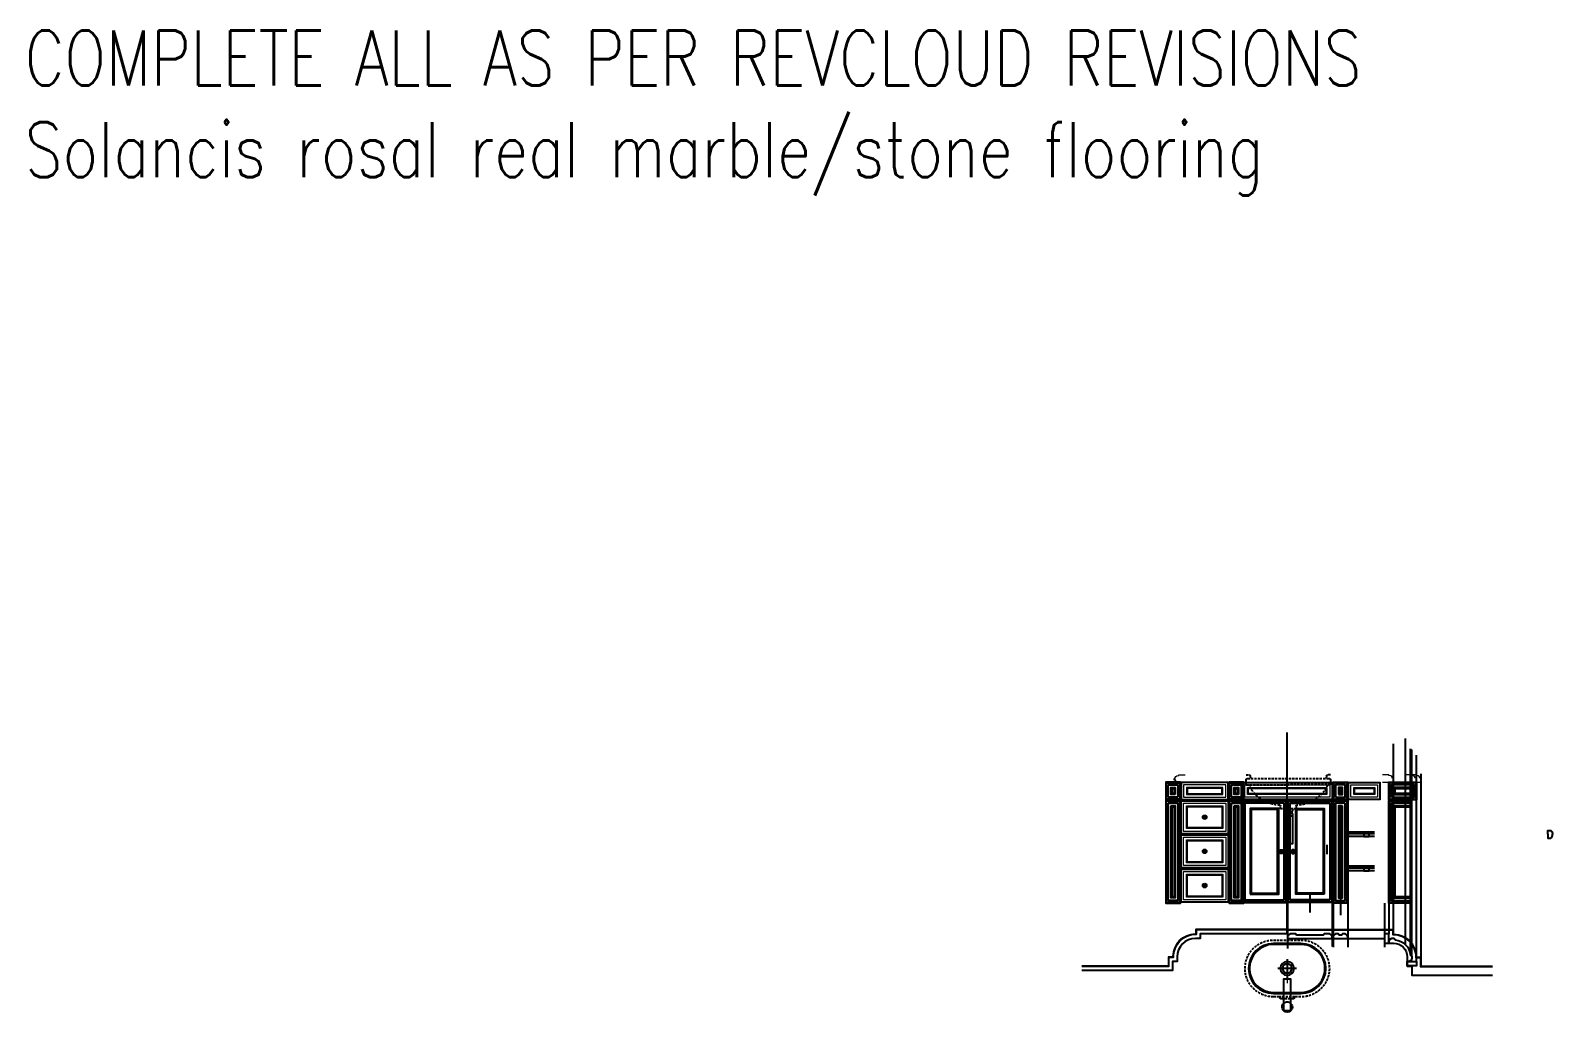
# Model space of a CAD drawing. Header units: inches. Extents: x 193287 to 241687, y 437648 to 550079.
# Drawn here: x 220472 to 228775, y 437648 to 443004 of the extents above; entities that cross this region are included whole.
import ezdxf

# ---------------------------------------------------------------- set-up
doc = ezdxf.new("R2010")
doc.units = ezdxf.units.IN
doc.header["$MEASUREMENT"] = 0
doc.linetypes.add('DASHED2', pattern=[0.375, 0.25, -0.125])
doc.linetypes.add('HIDDEN', pattern=[0.375, 0.25, -0.125])
doc.layers.add('CQ Marble', color=6, linetype='Continuous', lineweight=0)
doc.layers.add('ID-NOTES', color=3, linetype='Continuous', lineweight=0)
for name, color, linetype in [('CQ SANITARY WARES', 212, 'Continuous'), ('CQ SPOT DETAIL DIMENSION', 9, 'Continuous'), ('Layer7', 8, 'Continuous'), ('MARBLE 2', 6, 'Continuous'), ('SANITARY WARES', 212, 'Continuous'), ('WOOD', 23, 'Continuous')]:
    doc.layers.add(name, color=color, linetype=linetype)
doc.styles.add('ID-ROMANS', font='romans.shx', dxfattribs={"width": 0.8})

# ---------------------------------------------------------------- blocks, each defined once
blk = doc.blocks.new('foster_Vanity basin 033643..00')
at = {"layer": 'SANITARY WARES', "color": 4}
for p, q in [((-51, 0), (51, 0)), ((0, 51.4), (0, -51))]:
    blk.add_line(p, q, dxfattribs=at)
at = {"layer": 'SANITARY WARES', "color": 250, "linetype": 'DASHED2', "ltscale": 50}
blk.add_line((-41.8, -155), (41.8, -155), dxfattribs=at)
blk.add_lwpolyline([(75, 155), (-75, 155, 1), (-75, -155), (-41.8, -155, -0.36397), (-38.8, -157.5), (-37.9, -162.5, 0.36397), (-35, -165), (35, -165, 0.36397), (37.9, -162.5), (38.8, -157.5, -0.36397), (41.8, -155), (75, -155, 1)], format="xyb", close=True, dxfattribs=at)
at = {"layer": 'SANITARY WARES'}
for points in [[(-75, 135.8), (75, 135.8, -1), (75, -135.8), (-75, -135.8, -1)], [(-75, 130.8), (75, 130.8, -1), (75, -130.8), (-75, -130.8, -1)]]:
    blk.add_lwpolyline(points, format="xyb", close=True, dxfattribs=at)
for centre, radius in [((0, 0.2), 37.5), ((0, 0), 26)]:
    blk.add_circle(centre, radius, dxfattribs=at)
blk = doc.blocks.new('AXOR CITERIOR 39031000_TOP')
at = {"layer": 'SANITARY WARES'}
blk.add_lwpolyline([(-18.5, 21), (-18.5, -153), (18.5, -153), (18.5, 21), (-18.5, 21)], close=True, dxfattribs=at)
for start, end in [(311.35437, 228.64563), (48.64563, 131.35437)]:
    blk.add_arc((0, 0), 28, start, end, dxfattribs=at)
at = {"layer": 'SANITARY WARES', "linetype": 'HIDDEN', "ltscale": 20}
blk.add_arc((0, 0), 28, 228.64563, 311.35437, dxfattribs=at)
blk = doc.blocks.new('FOSTER ELEV')
at = {"layer": 'SANITARY WARES', "color": 8, "linetype": 'DASHED2', "ltscale": 50}
for p, q in [((-229.9, 55), (-212.7, 55)), ((-210.7, 53), (-210.7, 50.4)), ((-210.7, 50.4), (-209.4, 50.4)), ((-207.5, 48.7), (-205.7, 35)), ((230, 0), (0, 0)), ((207.5, 48.7), (205.7, 35)), ((210.7, 50.4), (209.5, 50.4)), ((210.7, 53), (210.7, 50.4)), ((230, 55), (212.7, 55)), ((-230, 0), (0, 0))]:
    blk.add_line(p, q, dxfattribs=at)
for points in [[(230, 0), (230, 28, 0.414214), (223, 35), (-223, 35, 0.414214), (-230, 28), (-230, 0)], [(-215, 0, 0.286909), (-47.3, -110, -0.40788), (-42.4, -115), (-42.4, -130), (42.4, -130), (42.4, -115, -0.407798), (47.3, -110, 0.286833), (215, 0)]]:
    blk.add_lwpolyline(points, format="xyb", dxfattribs=at)
for centre, start, end in [((-212.7, 53), 0, 90), ((-209.4, 48.4), 7.3809, 90), ((209.5, 48.4), 90, 172.6191), ((212.7, 53), 90, 180)]:
    blk.add_arc(centre, 2, start, end, dxfattribs=at)
blk = doc.blocks.new('p-trap  front')
at = {"layer": 'SANITARY WARES', "elevation": -16.8}
for points in [[(177338.3, -45566.2), (177296.7, -45566.2, 0.414214), (177293.7, -45569.2), (177293.7, -45578.3, 0.414214), (177296.7, -45581.3), (177338.3, -45581.3, 0.414214), (177341.3, -45578.3), (177341.3, -45569.2, 0.414214)], [(177338.3, -45590.9), (177296.7, -45590.9, 0.414214), (177293.7, -45593.9), (177293.7, -45605.9), (177341.3, -45605.9), (177341.3, -45593.9, 0.414214)]]:
    blk.add_lwpolyline(points, format="xyb", close=True, dxfattribs=at)
for points in [[(177333.3, -45581.3), (177301.8, -45581.3), (177301.5, -45590.9), (177333, -45590.9)], [(177342.3, -45605.9), (177292.3, -45605.9), (177292.3, -45756.3), (177342.3, -45756.3)]]:
    blk.add_lwpolyline(points, close=True, dxfattribs=at)
blk = doc.blocks.new('bouton1')
at = {"color": 0, "lineweight": 0}
for radius in [19, 16, 2.5]:
    blk.add_circle((10931, -820), radius, dxfattribs=at)
for centre, start, end in [((10922, -834), 64.4037, 115.5963), ((10922, -806), 244.4037, 295.5963), ((10926, -804), 226.4037, 277.5963), ((10918, -831), 46.4037, 97.5963), ((10918, -810), 262.4037, 313.5963), ((10926, -836), 82.4037, 133.5963), ((10932, -803), 208.4037, 259.5963), ((10915, -826), 28.4037, 79.5963), ((10915, -814), 280.4037, 331.5963), ((10932, -837), 100.4037, 151.5963), ((10937, -804), 190.4037, 241.5963), ((10914, -821), 10.4037, 61.5963), ((10914, -819), 298.4037, 349.5963), ((10937, -836), 118.4037, 169.5963), ((10941, -807), 172.4037, 223.5963), ((10915, -816), 352.4037, 43.5963), ((10915, -825), 316.4037, 7.5963), ((10941, -833), 136.4037, 187.5963), ((10945, -811), 154.4037, 205.5963), ((10945, -829), 154.4037, 205.5963), ((10917, -811), 334.4037, 25.5963), ((10917, -829), 334.4037, 25.5963), ((10947, -816), 136.4037, 187.5963), ((10920, -807), 316.4037, 7.5963), ((10948, -821), 118.4037, 169.5963), ((10925, -804), 298.4037, 349.5963), ((10925, -836), 10.4037, 61.5963), ((10948, -819), 190.4037, 241.5963), ((10920, -833), 352.4037, 43.5963), ((10947, -825), 172.4037, 223.5963), ((10947, -826), 100.4037, 151.5963), ((10930, -803), 280.4037, 331.5963), ((10944, -831), 82.4037, 133.5963), ((10935, -804), 262.4037, 313.5963), ((10940, -834), 64.4037, 115.5963), ((10940, -806), 244.4037, 295.5963), ((10935, -836), 46.4037, 97.5963), ((10944, -810), 226.4037, 277.5963), ((10930, -837), 28.4037, 79.5963), ((10947, -814), 208.4037, 259.5963)]:
    blk.add_arc(centre, 15.6, start, end, dxfattribs=at)
blk = doc.blocks.new('SHELF PROFILE')
at = {"ltscale": 0.1, "elevation": 0}
for points in [[(218301.4, 442069.5), (218279.9, 442069.5), (218279.9, 442084.5), (218282.9, 442084.5, -0.414214), (218290.9, 442092.5), (218293.9, 442092.5), (218293.9, 442094.5), (218301.4, 442094.5)], [(218301.4, 442069.5), (218322.9, 442069.5), (218322.9, 442084.5), (218319.9, 442084.5, 0.414214), (218311.9, 442092.5), (218308.9, 442092.5), (218308.9, 442094.5), (218301.4, 442094.5)]]:
    blk.add_lwpolyline(points, format="xyb", dxfattribs=at)

msp = doc.modelspace()

# ---------------------------------------------------------------- linework, layer by layer
at = {"ltscale": 0.1, "elevation": -0.001}
for points in [[(226664.809, 438808.547), (226744.809, 438808.547), (226744.809, 438904.547), (226664.809, 438904.547)], [(226741.809, 438811.547), (226667.809, 438811.547), (226667.809, 438901.547), (226741.809, 438901.547)], [(226730.809, 438822.547), (226678.809, 438822.547), (226678.809, 438890.547), (226730.809, 438890.547)], [(226715.809, 438837.547), (226693.809, 438837.547), (226693.809, 438875.547), (226715.809, 438875.547)], [(226713.809, 438839.547), (226695.809, 438839.547), (226695.809, 438873.547), (226713.809, 438873.547)], [(226710.274, 438843.082), (226699.345, 438843.082), (226699.345, 438870.011), (226710.274, 438870.011)], [(227010.283, 438808.547), (227090.283, 438808.547), (227090.283, 438904.547), (227010.283, 438904.547)], [(227087.283, 438811.547), (227013.283, 438811.547), (227013.283, 438901.547), (227087.283, 438901.547)], [(227076.283, 438822.547), (227024.283, 438822.547), (227024.283, 438890.547), (227076.283, 438890.547)], [(227061.283, 438837.547), (227039.283, 438837.547), (227039.283, 438875.547), (227061.283, 438875.547)], [(227059.283, 438839.547), (227041.283, 438839.547), (227041.283, 438873.547), (227059.283, 438873.547)], [(227055.747, 438843.082), (227044.818, 438843.082), (227044.818, 438870.011), (227055.747, 438870.011)], [(227657.701, 438808.547), (227577.701, 438808.547), (227577.701, 438904.547), (227657.701, 438904.547)], [(227580.701, 438811.547), (227654.701, 438811.547), (227654.701, 438901.547), (227580.701, 438901.547)], [(227591.701, 438822.547), (227643.701, 438822.547), (227643.701, 438890.547), (227591.701, 438890.547)], [(227606.701, 438837.547), (227628.701, 438837.547), (227628.701, 438875.547), (227606.701, 438875.547)], [(227608.701, 438839.547), (227626.701, 438839.547), (227626.701, 438873.547), (227608.701, 438873.547)], [(227612.236, 438843.082), (227623.165, 438843.082), (227623.165, 438870.011), (227612.236, 438870.011)], [(228032.581, 438808.547), (227882.389, 438808.547), (227882.389, 438904.547), (228032.581, 438904.547)], [(227885.389, 438811.547), (228029.581, 438811.547), (228029.581, 438901.547), (227885.389, 438901.547)], [(227896.389, 438822.547), (228018.581, 438822.547), (228018.581, 438890.547), (227896.389, 438890.547)], [(227911.389, 438837.547), (228003.581, 438837.547), (228003.581, 438875.547), (227911.389, 438875.547)], [(227913.389, 438839.547), (228001.581, 438839.547), (228001.581, 438873.547), (227913.389, 438873.547)], [(227998.046, 438843.082), (227916.925, 438843.082), (227916.925, 438870.011), (227998.046, 438870.011)], [(226744.809, 438804.547), (226664.809, 438804.547), (226664.809, 438244.547), (226744.809, 438244.547)], [(226667.809, 438801.547), (226741.809, 438801.547), (226741.809, 438247.547), (226667.809, 438247.547)], [(226678.809, 438790.547), (226730.809, 438790.547), (226730.809, 438258.547), (226678.809, 438258.547)], [(226693.809, 438775.547), (226715.809, 438775.547), (226715.809, 438273.547), (226693.809, 438273.547)], [(226695.809, 438773.547), (226713.809, 438773.547), (226713.809, 438275.547), (226695.809, 438275.547)], [(226699.345, 438770.011), (226710.274, 438770.011), (226710.274, 438279.082), (226699.345, 438279.082)], [(227090.283, 438804.547), (227010.283, 438804.547), (227010.283, 438244.547), (227090.283, 438244.547)], [(227013.283, 438801.547), (227087.283, 438801.547), (227087.283, 438247.547), (227013.283, 438247.547)], [(227024.283, 438790.547), (227076.283, 438790.547), (227076.283, 438258.547), (227024.283, 438258.547)], [(227039.283, 438775.547), (227061.283, 438775.547), (227061.283, 438273.547), (227039.283, 438273.547)], [(227041.283, 438773.547), (227059.283, 438773.547), (227059.283, 438275.547), (227041.283, 438275.547)], [(227044.818, 438770.011), (227055.747, 438770.011), (227055.747, 438279.082), (227044.818, 438279.082)], [(227081.701, 438248.547), (227325.701, 438248.547), (227325.701, 438804.547), (227081.701, 438804.547)], [(227084.739, 438251.585), (227322.662, 438251.585), (227322.662, 438801.509), (227084.739, 438801.509)], [(227095.739, 438262.585), (227311.662, 438262.585), (227311.662, 438790.509), (227095.739, 438790.509)], [(227126.203, 438293.05), (227281.198, 438293.05), (227281.198, 438760.044), (227126.203, 438760.044)], [(227128.203, 438295.05), (227279.198, 438295.05), (227279.198, 438758.044), (227128.203, 438758.044)], [(227131.739, 438298.585), (227275.662, 438298.585), (227275.662, 438754.509), (227131.739, 438754.509)], [(227573.701, 438248.547), (227329.701, 438248.547), (227329.701, 438804.547), (227573.701, 438804.547)], [(227570.662, 438251.585), (227332.739, 438251.585), (227332.739, 438801.509), (227570.662, 438801.509)], [(227559.662, 438262.585), (227343.739, 438262.585), (227343.739, 438790.509), (227559.662, 438790.509)], [(227529.198, 438293.05), (227374.203, 438293.05), (227374.203, 438760.044), (227529.198, 438760.044)], [(227527.198, 438295.05), (227376.203, 438295.05), (227376.203, 438758.044), (227527.198, 438758.044)], [(227523.662, 438298.585), (227379.739, 438298.585), (227379.739, 438754.509), (227523.662, 438754.509)], [(227577.701, 438804.547), (227657.701, 438804.547), (227657.701, 438244.547), (227577.701, 438244.547)], [(227654.701, 438801.547), (227580.701, 438801.547), (227580.701, 438247.547), (227654.701, 438247.547)], [(227643.701, 438790.547), (227591.701, 438790.547), (227591.701, 438258.547), (227643.701, 438258.547)], [(227628.701, 438775.547), (227606.701, 438775.547), (227606.701, 438273.547), (227628.701, 438273.547)], [(227626.701, 438773.547), (227608.701, 438773.547), (227608.701, 438275.547), (227626.701, 438275.547)], [(227623.165, 438770.011), (227612.236, 438770.011), (227612.236, 438279.082), (227623.165, 438279.082)], [(227916.925, 438770.011), (227999.971, 438770.011), (227999.971, 438279.082), (227916.925, 438279.082)]]:
    msp.add_lwpolyline(points, close=True, dxfattribs=at)
for points in [[(227999.971, 438244.547), (227882.389, 438244.547), (227882.389, 438804.547), (227999.971, 438804.547)], [(227999.971, 438801.547), (227885.389, 438801.547), (227885.389, 438247.547), (227999.971, 438247.547)], [(227999.971, 438790.547), (227896.389, 438790.547), (227896.389, 438258.547), (227999.971, 438258.547)], [(227999.971, 438775.547), (227911.389, 438775.547), (227911.389, 438273.547), (227999.971, 438273.547)], [(227999.971, 438275.547), (227913.389, 438275.547), (227913.389, 438773.547), (227999.971, 438773.547)], [(227999.971, 438244.547), (228007.506, 438244.547), (228007.506, 438775.547), (227999.971, 438775.547)]]:
    msp.add_lwpolyline(points, dxfattribs=at)
at = {"ltscale": 0.1}
for points, elevation in [([(227745.269, 438607.491), (227774.501, 438607.491), (227774.501, 438622.491), (227771.501, 438622.491, 0.41421356), (227763.501, 438630.491), (227760.501, 438630.491), (227760.501, 438632.491), (227745.269, 438632.491)], -0.001), ([(227745.269, 438420.936), (227774.501, 438420.936), (227774.501, 438435.936), (227771.501, 438435.936, 0.41421356), (227763.501, 438443.936), (227760.501, 438443.936), (227760.501, 438445.936), (227745.269, 438445.936)], 0), ([(227451.662, 438069.192), (227379.701, 438069.192), (227379.701, 438071.192, -0.41421356), (227376.165, 438074.727), (227374.165, 438074.727), (227374.165, 438076.727), (227343.701, 438076.727), (227343.701, 438074.727), (227340.701, 438074.727, 0.41421356), (227332.701, 438066.727), (227329.701, 438066.727), (227329.701, 438051.727), (227451.662, 438051.727), (227573.624, 438051.727), (227573.624, 438066.727), (227570.624, 438066.727, 0.41421356), (227562.624, 438074.727), (227559.624, 438074.727), (227559.624, 438076.727), (227529.16, 438076.727), (227529.16, 438074.727), (227527.16, 438074.727, -0.41421356), (227523.624, 438071.192), (227523.624, 438069.192)], -0.001), ([(227617.662, 438069.192), (227612.198, 438069.192), (227612.198, 438071.192, -0.41421356), (227608.662, 438074.727), (227606.662, 438074.727), (227606.662, 438076.727), (227591.662, 438076.727), (227591.662, 438074.727), (227588.662, 438074.727, 0.41421356), (227580.662, 438066.727), (227577.662, 438066.727), (227577.662, 438051.727), (227617.662, 438051.727), (227657.662, 438051.727), (227657.662, 438066.727), (227654.662, 438066.727, 0.41421356), (227646.662, 438074.727), (227643.662, 438074.727), (227643.662, 438076.727), (227628.662, 438076.727), (227628.662, 438074.727), (227626.662, 438074.727, -0.41421356), (227623.127, 438071.192), (227623.127, 438069.192)], -0.001)]:
    msp.add_lwpolyline(points, format="xyb", close=True, dxfattribs=dict(at, elevation=elevation))
at = {"ltscale": 0.1, "elevation": -0.001}
for points in [[(227917.25, 438044.193), (227916.925, 438044.193), (227916.925, 438046.193, -0.41421356), (227913.389, 438049.728), (227911.389, 438049.728), (227911.389, 438051.728), (227896.389, 438051.728), (227896.389, 438049.728), (227893.389, 438049.728, 0.41421356), (227885.389, 438041.728), (227882.389, 438041.728), (227882.389, 438026.728)], [(227916.925, 438044.228, -0.35333209), (227999.971, 437961.147), (227999.971, 437961.147), (228001.971, 437961.147, 0.41421356), (228005.506, 437957.611), (228005.506, 437955.611), (228007.506, 437955.611), (228007.506, 437940.611), (228005.506, 437940.611), (228005.506, 437937.611, -0.41421356), (227997.506, 437929.611), (227997.506, 437926.611), (227982.506, 437926.611)]]:
    msp.add_lwpolyline(points, format="xyb", dxfattribs=at)
at = {"layer": 'CQ Marble', "color": 8, "extrusion": (-4.88522e-08, 5.98593e-09, 1), "elevation": -0.009}
msp.add_lwpolyline([(227327.701, 438096.727), (226834.55, 438096.727, 0.41267429), (226832.55, 438094.738), (226832.44, 438073.748, -0.43245866), (226830.361, 438071.705, 0.42603659), (226707.61, 437948.808, -0.40624104), (226705.751, 437946.729), (226684.586, 437946.729, 0.41421356), (226682.586, 437944.729), (226682.585, 437898.729, -0.41420973), (226680.585, 437896.729), (226207.686, 437896.729)], format="xyb", dxfattribs=at)
at = {"layer": 'CQ Marble', "extrusion": (-4.88522e-08, 5.98593e-09, 1), "elevation": -0.009}
msp.add_lwpolyline([(227327.701, 438101.827), (226829.477, 438101.827, 0.41267429), (226827.477, 438099.838), (226827.366, 438078.826, -0.41794031), (226825.367, 438076.801, 0.40220866), (226702.51, 437953.82, -0.41294695), (226700.51, 437951.829), (226679.485, 437951.829, 0.41421356), (226677.485, 437949.829), (226677.485, 437903.829, -0.41420973), (226675.485, 437901.829), (226207.687, 437901.829)], format="xyb", dxfattribs=at)
at = {"layer": 'CQ Marble', "extrusion": (4.88522e-08, 5.98593e-09, 1), "elevation": 0.013}
msp.add_lwpolyline([(227327.701, 438101.827), (227905.614, 438101.827, -0.41267429), (227907.614, 438099.838), (227907.724, 438078.826, 0.41794031), (227909.724, 438076.801, -0.40220866), (228032.581, 437953.82, 0.41294695), (228034.581, 437951.829), (228055.605, 437951.829, -0.41421356), (228057.606, 437949.829), (228057.606, 437903.829, 0.41420973), (228059.606, 437901.829), (228447.715, 437901.829)], format="xyb", dxfattribs=at)
at = {"layer": 'CQ Marble', "color": 8, "extrusion": (4.88522e-08, 5.98593e-09, 1), "elevation": 0.013}
msp.add_lwpolyline([(227327.701, 438096.727), (227900.541, 438096.727, -0.41267429), (227902.54, 438094.738), (227902.651, 438073.748, 0.43245866), (227904.73, 438071.705, -0.42603659), (228027.481, 437948.808, 0.40624104), (228029.34, 437946.729), (228050.505, 437946.729, -0.41421356), (228052.505, 437944.729), (228052.506, 437898.729, 0.41420973), (228054.506, 437896.729), (228447.715, 437896.729)], format="xyb", dxfattribs=at)
at = {"layer": 'CQ SPOT DETAIL DIMENSION', "color": 8}
for p, q in [((227327.701, 438076.727, -0.001), (227327.701, 439174.727, -0.001)), ((227907.669, 438089.332, -0.001), (227907.669, 439112.557, -0.001)), ((228032.581, 437953.82, -0.001), (228032.581, 438977.045, -0.001)), ((228057.606, 437926.829, -0.001), (228057.606, 438950.054, -0.001)), ((227544.43, 438563.408, 0), (227544.43, 438510.759, 0)), ((227329.701, 438248.547, -0.001), (227329.701, 437997.005, -0.001)), ((227451.701, 438293.05, -0.001), (227451.701, 438192.882, -0.001)), ((227573.701, 438248.547, -0.001), (227573.701, 438007.551, -0.001)), ((227617.701, 438273.547, -0.001), (227617.701, 438179.736, -0.001)), ((227577.701, 438244.547, -0.001), (227577.701, 438003.551, -0.001))]:
    msp.add_line(p, q, dxfattribs=at)
at = {"layer": 'CQ SPOT DETAIL DIMENSION', "color": 1}
for p, q in [((227973.125, 438017.359, -0.001), (227973.125, 439142.564, -0.001)), ((227999.971, 437961.147, -0.001), (227999.971, 439086.352, -0.001)), ((228001.971, 437961.147, -0.001), (228001.971, 439086.352, -0.001)), ((228005.506, 437957.611, -0.001), (228005.506, 439082.817, -0.001)), ((228007.506, 437955.611, -0.001), (228007.506, 439080.817, -0.001)), ((228032.505, 437926.611, -0.001), (228032.505, 439051.817, -0.001)), ((227882.389, 438317.723, -0.001), (227882.389, 438076.727, -0.001)), ((227657.701, 438244.547, -0.001), (227657.701, 438003.551, -0.001)), ((227857.701, 438244.547, -0.001), (227857.701, 438003.551, -0.001))]:
    msp.add_line(p, q, dxfattribs=at)
at = {"layer": 'CQ SPOT DETAIL DIMENSION'}
for p, q in [((227804.271, 438632.491, -0.001), (227654.701, 438632.491, -0.001)), ((227804.271, 438630.491, -0.001), (227654.701, 438630.491, -0.001)), ((227804.271, 438622.491, -0.001), (227654.701, 438622.491, -0.001)), ((227804.271, 438607.491, -0.001), (227654.701, 438607.491, -0.001)), ((227804.271, 438445.936, 0), (227654.701, 438445.936, -0.001)), ((227804.271, 438443.936, 0), (227654.701, 438443.936, -0.001)), ((227804.271, 438435.936, 0), (227654.701, 438435.936, -0.001)), ((227804.271, 438420.936, 0), (227654.701, 438420.936, -0.001))]:
    msp.add_line(p, q, dxfattribs=at)
at = {"layer": 'CQ SPOT DETAIL DIMENSION', "color": 8, "elevation": -0.001}
for points in [[(227327.701, 438076.727), (226852.39, 438076.727), (226852.39, 438051.728), (226828.013, 438051.728, 0.41421356), (226727.585, 437951.3), (226727.585, 437926.729), (226702.585, 437926.729), (226702.585, 437876.729), (226207.891, 437876.729)], [(227327.701, 438051.727), (227857.701, 438051.727), (227857.701, 438026.728), (227907.078, 438026.728, -0.41421356), (227982.506, 437951.3), (227982.506, 437901.729), (228007.506, 437901.729), (228007.506, 437851.729), (228447.51, 437851.729)]]:
    msp.add_lwpolyline(points, format="xyb", dxfattribs=at)
for points in [[(227857.701, 438026.728), (227882.389, 438026.728), (227882.389, 438076.727), (227857.701, 438076.727)], [(227982.506, 437901.922), (227982.506, 437926.611), (228032.505, 437926.611), (228032.505, 437901.922)]]:
    msp.add_lwpolyline(points, close=True, dxfattribs=at)
at = {"layer": 'Layer7', "lineweight": 0, "ltscale": 30, "extrusion": (-1.94066e-07, 2.37799e-08, 1)}
msp.add_line((227327.7, 437907.675, -0.001), (227327.7, 437807.682, -0.001), dxfattribs=at)
at = {"layer": 'MARBLE 2', "lineweight": 0, "elevation": -0.001}
msp.add_lwpolyline([(226770.81, 438904.547), (226720.81, 438904.547), (226720.81, 438914.547), (226710.81, 438914.547), (226710.81, 438922.547, -0.34446709), (226712.327, 438924.488), (226715.81, 438924.547, -0.39940578), (226732.055, 438939.986), (226735.81, 438939.986), (226735.81, 438942.547, -0.34446709), (226737.327, 438944.488), (226770.81, 438944.488)], format="xyb", dxfattribs=at)
at = {"layer": 'MARBLE 2', "color": 4, "lineweight": 0, "elevation": -0.001}
for points in [[(227847.669, 438904.547), (227907.669, 438904.547), (227907.669, 438914.547), (227907.669, 438914.547), (227907.669, 438922.547, 0.34446709), (227906.152, 438924.488), (227902.669, 438924.547, 0.39940578), (227886.425, 438939.986), (227882.669, 438939.986), (227882.669, 438942.547, 0.34446709), (227881.152, 438944.488), (227847.669, 438944.488)], [(227972.581, 438904.547), (228032.581, 438904.547), (228032.581, 438914.547), (228032.581, 438914.547), (228032.581, 438922.547, 0.34446709), (228031.064, 438924.488), (228027.581, 438924.547, 0.39940578), (228011.337, 438939.986), (228007.581, 438939.986), (228007.581, 438942.547, 0.34446709), (228006.064, 438944.488), (227972.581, 438944.488)], [(227997.606, 438904.547), (228057.606, 438904.547), (228057.606, 438914.547), (228057.606, 438914.547), (228057.606, 438922.547, 0.34446709), (228056.089, 438924.488), (228052.606, 438924.547, 0.39940578), (228036.361, 438939.986), (228032.606, 438939.986), (228032.606, 438942.547, 0.34446709), (228031.089, 438944.488), (227997.606, 438944.488)]]:
    msp.add_lwpolyline(points, format="xyb", dxfattribs=at)
at = {"layer": 'WOOD', "color": 0, "lineweight": 0, "elevation": -0.001}
for points in [[(226748.809, 438904.547), (226748.809, 438808.547), (227006.283, 438808.547), (227006.283, 438904.547)], [(226751.809, 438901.547), (226751.809, 438811.547), (227003.283, 438811.547), (227003.283, 438901.547)], [(226762.809, 438890.547), (226762.809, 438822.547), (226992.283, 438822.547), (226992.283, 438890.547)], [(226777.809, 438875.547), (226777.809, 438837.547), (226977.283, 438837.547), (226977.283, 438875.547)], [(226779.809, 438873.547), (226779.809, 438839.547), (226975.283, 438839.547), (226975.283, 438873.547)], [(226783.345, 438870.011), (226783.345, 438843.082), (226971.747, 438843.082), (226971.747, 438870.011)], [(227573.701, 438904.547), (227573.701, 438808.547), (227081.701, 438808.547), (227081.701, 438904.547)], [(227570.701, 438901.547), (227570.701, 438811.547), (227084.701, 438811.547), (227084.701, 438901.547)], [(227559.701, 438890.547), (227559.701, 438822.547), (227095.701, 438822.547), (227095.701, 438890.547)], [(227544.701, 438875.547), (227544.701, 438837.547), (227110.701, 438837.547), (227110.701, 438875.547)], [(227542.701, 438873.547), (227542.701, 438839.547), (227112.701, 438839.547), (227112.701, 438873.547)], [(227539.165, 438870.011), (227539.165, 438843.082), (227116.236, 438843.082), (227116.236, 438870.011)], [(227834.271, 438904.547), (227834.271, 438808.547), (227661.701, 438808.547), (227661.701, 438904.547)], [(227831.271, 438901.547), (227831.271, 438811.547), (227664.701, 438811.547), (227664.701, 438901.547)], [(227820.271, 438890.547), (227820.271, 438822.547), (227675.701, 438822.547), (227675.701, 438890.547)], [(227805.271, 438875.547), (227805.271, 438837.547), (227690.701, 438837.547), (227690.701, 438875.547)], [(227803.271, 438873.547), (227803.271, 438839.547), (227692.701, 438839.547), (227692.701, 438873.547)], [(227799.735, 438870.011), (227799.735, 438843.082), (227696.236, 438843.082), (227696.236, 438870.011)], [(226877.443, 438804.547), (227006.283, 438804.547), (227006.283, 438621.991), (226877.443, 438621.991), (226748.604, 438621.991), (226748.604, 438804.547)], [(226877.443, 438801.547), (227003.283, 438801.547), (227003.283, 438624.991), (226877.443, 438624.991), (226751.604, 438624.991), (226751.604, 438801.547)], [(226877.443, 438790.547), (226992.283, 438790.547), (226992.283, 438635.991), (226877.443, 438635.991), (226762.604, 438635.991), (226762.604, 438790.547)], [(226877.443, 438775.547), (226977.283, 438775.547), (226977.283, 438650.991), (226877.443, 438650.991), (226777.604, 438650.991), (226777.604, 438775.547)], [(226877.443, 438773.547), (226975.283, 438773.547), (226975.283, 438652.991), (226877.443, 438652.991), (226779.604, 438652.991), (226779.604, 438773.547)], [(226877.443, 438770.011), (226971.747, 438770.011), (226971.747, 438656.527), (226877.443, 438656.527), (226783.14, 438656.527), (226783.14, 438770.011)], [(226877.443, 438617.991), (227006.283, 438617.991), (227006.283, 438435.436), (226877.443, 438435.436), (226748.604, 438435.436), (226748.604, 438617.991)], [(226877.443, 438614.991), (227003.283, 438614.991), (227003.283, 438438.436), (226877.443, 438438.436), (226751.604, 438438.436), (226751.604, 438614.991)], [(226877.443, 438603.991), (226992.283, 438603.991), (226992.283, 438449.436), (226877.443, 438449.436), (226762.604, 438449.436), (226762.604, 438603.991)], [(226877.443, 438588.991), (226977.283, 438588.991), (226977.283, 438464.436), (226877.443, 438464.436), (226777.604, 438464.436), (226777.604, 438588.991)], [(226877.443, 438586.991), (226975.283, 438586.991), (226975.283, 438466.436), (226877.443, 438466.436), (226779.604, 438466.436), (226779.604, 438586.991)], [(226877.443, 438583.456), (226971.747, 438583.456), (226971.747, 438469.971), (226877.443, 438469.971), (226783.14, 438469.971), (226783.14, 438583.456)], [(226877.443, 438431.436), (227006.283, 438431.436), (227006.283, 438248.88), (226877.443, 438248.88), (226748.604, 438248.88), (226748.604, 438431.436)], [(226877.443, 438428.436), (227003.283, 438428.436), (227003.283, 438251.88), (226877.443, 438251.88), (226751.604, 438251.88), (226751.604, 438428.436)], [(226877.443, 438417.436), (226992.283, 438417.436), (226992.283, 438262.88), (226877.443, 438262.88), (226762.604, 438262.88), (226762.604, 438417.436)], [(226877.443, 438402.436), (226977.283, 438402.436), (226977.283, 438277.88), (226877.443, 438277.88), (226777.604, 438277.88), (226777.604, 438402.436)], [(226877.443, 438400.436), (226975.283, 438400.436), (226975.283, 438279.88), (226877.443, 438279.88), (226779.604, 438279.88), (226779.604, 438400.436)], [(226877.443, 438396.9), (226971.747, 438396.9), (226971.747, 438283.416), (226877.443, 438283.416), (226783.14, 438283.416), (226783.14, 438396.9)]]:
    msp.add_lwpolyline(points, close=True, dxfattribs=at)

# ---------------------------------------------------------------- block references
at = {"color": 40}
for p, xscale, yscale, zscale in [((219740.914, 439248.734, -0.001), 0.6528784495203583, 0.6528784495203583, 0.6528784495203583), ((219740.914, 439062.179, -0.001), 0.6528784495203583, 0.6528784495203583, 0.6528784495203583), ((220159.489, 439060.828, -0.001), 0.6528784495203581, 0.6528784495203581, 0.6528784495203581), ((219740.914, 438875.623, -0.001), 0.6528784495203583, 0.6528784495203583, 0.6528784495203583)]:
    msp.add_blockref('bouton1', p, dxfattribs=dict(at, xscale=xscale, yscale=yscale, zscale=zscale))
at = {"color": 40, "xscale": -0.6528784495203583, "yscale": 0.6528784495203582, "zscale": 0.6528784495203581, "rotation": 359.9999999999999}
msp.add_blockref('bouton1', (234495.913, 439060.828, -0.001), dxfattribs=at)
at = {"layer": 'CQ Marble', "extrusion": (-1.94066e-07, 2.37799e-08, 1), "xscale": -1}
for name, p, rotation in [('foster_Vanity basin 033643..00', (227327.699, 437888.414, -0.035), 359.9995652596543), ('AXOR CITERIOR 39031000_TOP', (227327.801, 437678.22, -0.035), 179.9995652596544)]:
    msp.add_blockref(name, p, dxfattribs=dict(at, rotation=rotation))
at = {"layer": 'CQ SANITARY WARES', "extrusion": (-4.88522e-08, 5.98593e-09, 1), "xscale": -1, "rotation": 359.9999999999995}
msp.add_blockref('FOSTER ELEV', (227333.992, 438889.484, -0.01), dxfattribs=at)
at = {"layer": 'CQ SANITARY WARES', "extrusion": (-4.88522e-08, 5.98593e-09, 1)}
msp.add_blockref('p-trap  front', (50016.448, 484325.673, 16.741), dxfattribs=at)
at = {"layer": 'CQ SPOT DETAIL DIMENSION', "rotation": 270}
msp.add_blockref('SHELF PROFILE', (-213319.294, 656921.361, -0.001), dxfattribs=at)

# ---------------------------------------------------------------- texts
at = {"layer": 'ID-NOTES', "insert": (220441.128, 443003.735, 0), "char_height": 300, "width": 13292.65278, "attachment_point": 1, "style": 'ID-ROMANS'}
msp.add_mtext('{\\C1;COMPLETE ALL AS PER REVCLOUD REVISIONS\\PSolancis rosal real marble/stone flooring}', dxfattribs=at)

doc.saveas('drawing.dxf')
